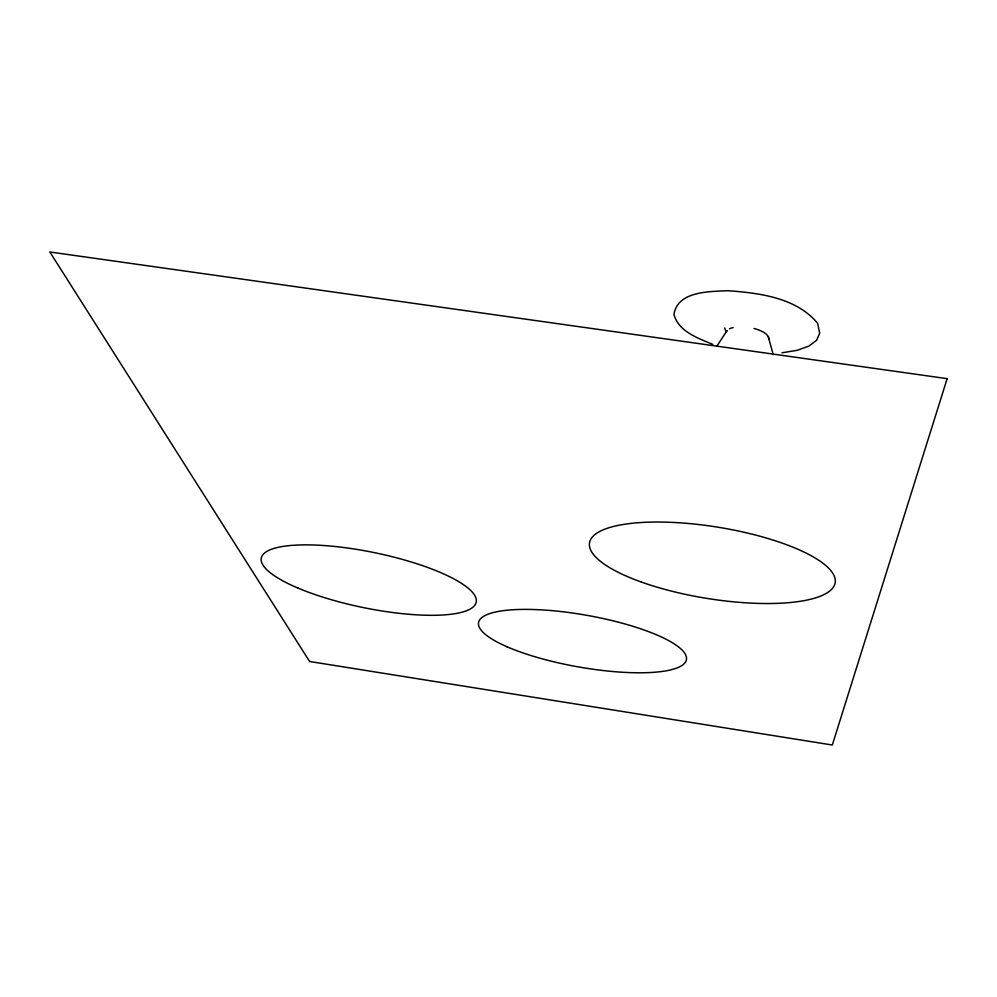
<?xml version="1.0" encoding="UTF-8"?>
<svg xmlns="http://www.w3.org/2000/svg" width="997" height="997" viewBox="0 0 997 997"><rect width="100%" height="100%" fill="white"/><g stroke="black" fill="none" stroke-linecap="round" stroke-linejoin="round"><path stroke-width="1.5" d="M716.918 346.146L727.1 330.518A21.498 8.362 8.6 0 0 726.128 332.562M781.997 352.801L797.039 350.358L808.854 346.109L816.618 340.276L819.708 333.222L817.59 323.252C796.142 297.48 759.141 292.981 727.636 290.688C709.44 291.697 677.549 290.9 673.947 314.529C678.758 331.739 698 338.12 712.818 344.426M724.707 328.013L725.517 330.418M768.276 336.674L773.198 354.608M729.455 328.823A21.498 8.362 8.6 0 1 733.057 327.589M754.031 328.499A21.498 8.362 8.6 0 1 768.65 338.918M947.15 378.661L832.321 745.021L309.606 661.485L49.85 251.979L947.15 378.661M297.829 588.006A109.72 28.028 11.6 0 0 474.298 605.852A109.72 28.028 11.6 0 0 334.07 546.406A109.72 28.028 11.6 0 0 297.829 588.006M641.37 582.049A124.451 36.029 9.2 0 0 834.838 584.117A124.451 36.029 9.2 0 0 660.837 522.054A124.451 36.029 9.2 0 0 641.37 582.049M506.95 646.729A105.595 26.146 10.1 0 0 682.197 665.311A105.595 26.146 10.1 0 0 558.146 611.236A105.595 26.146 10.1 0 0 506.95 646.729"/></g></svg>
